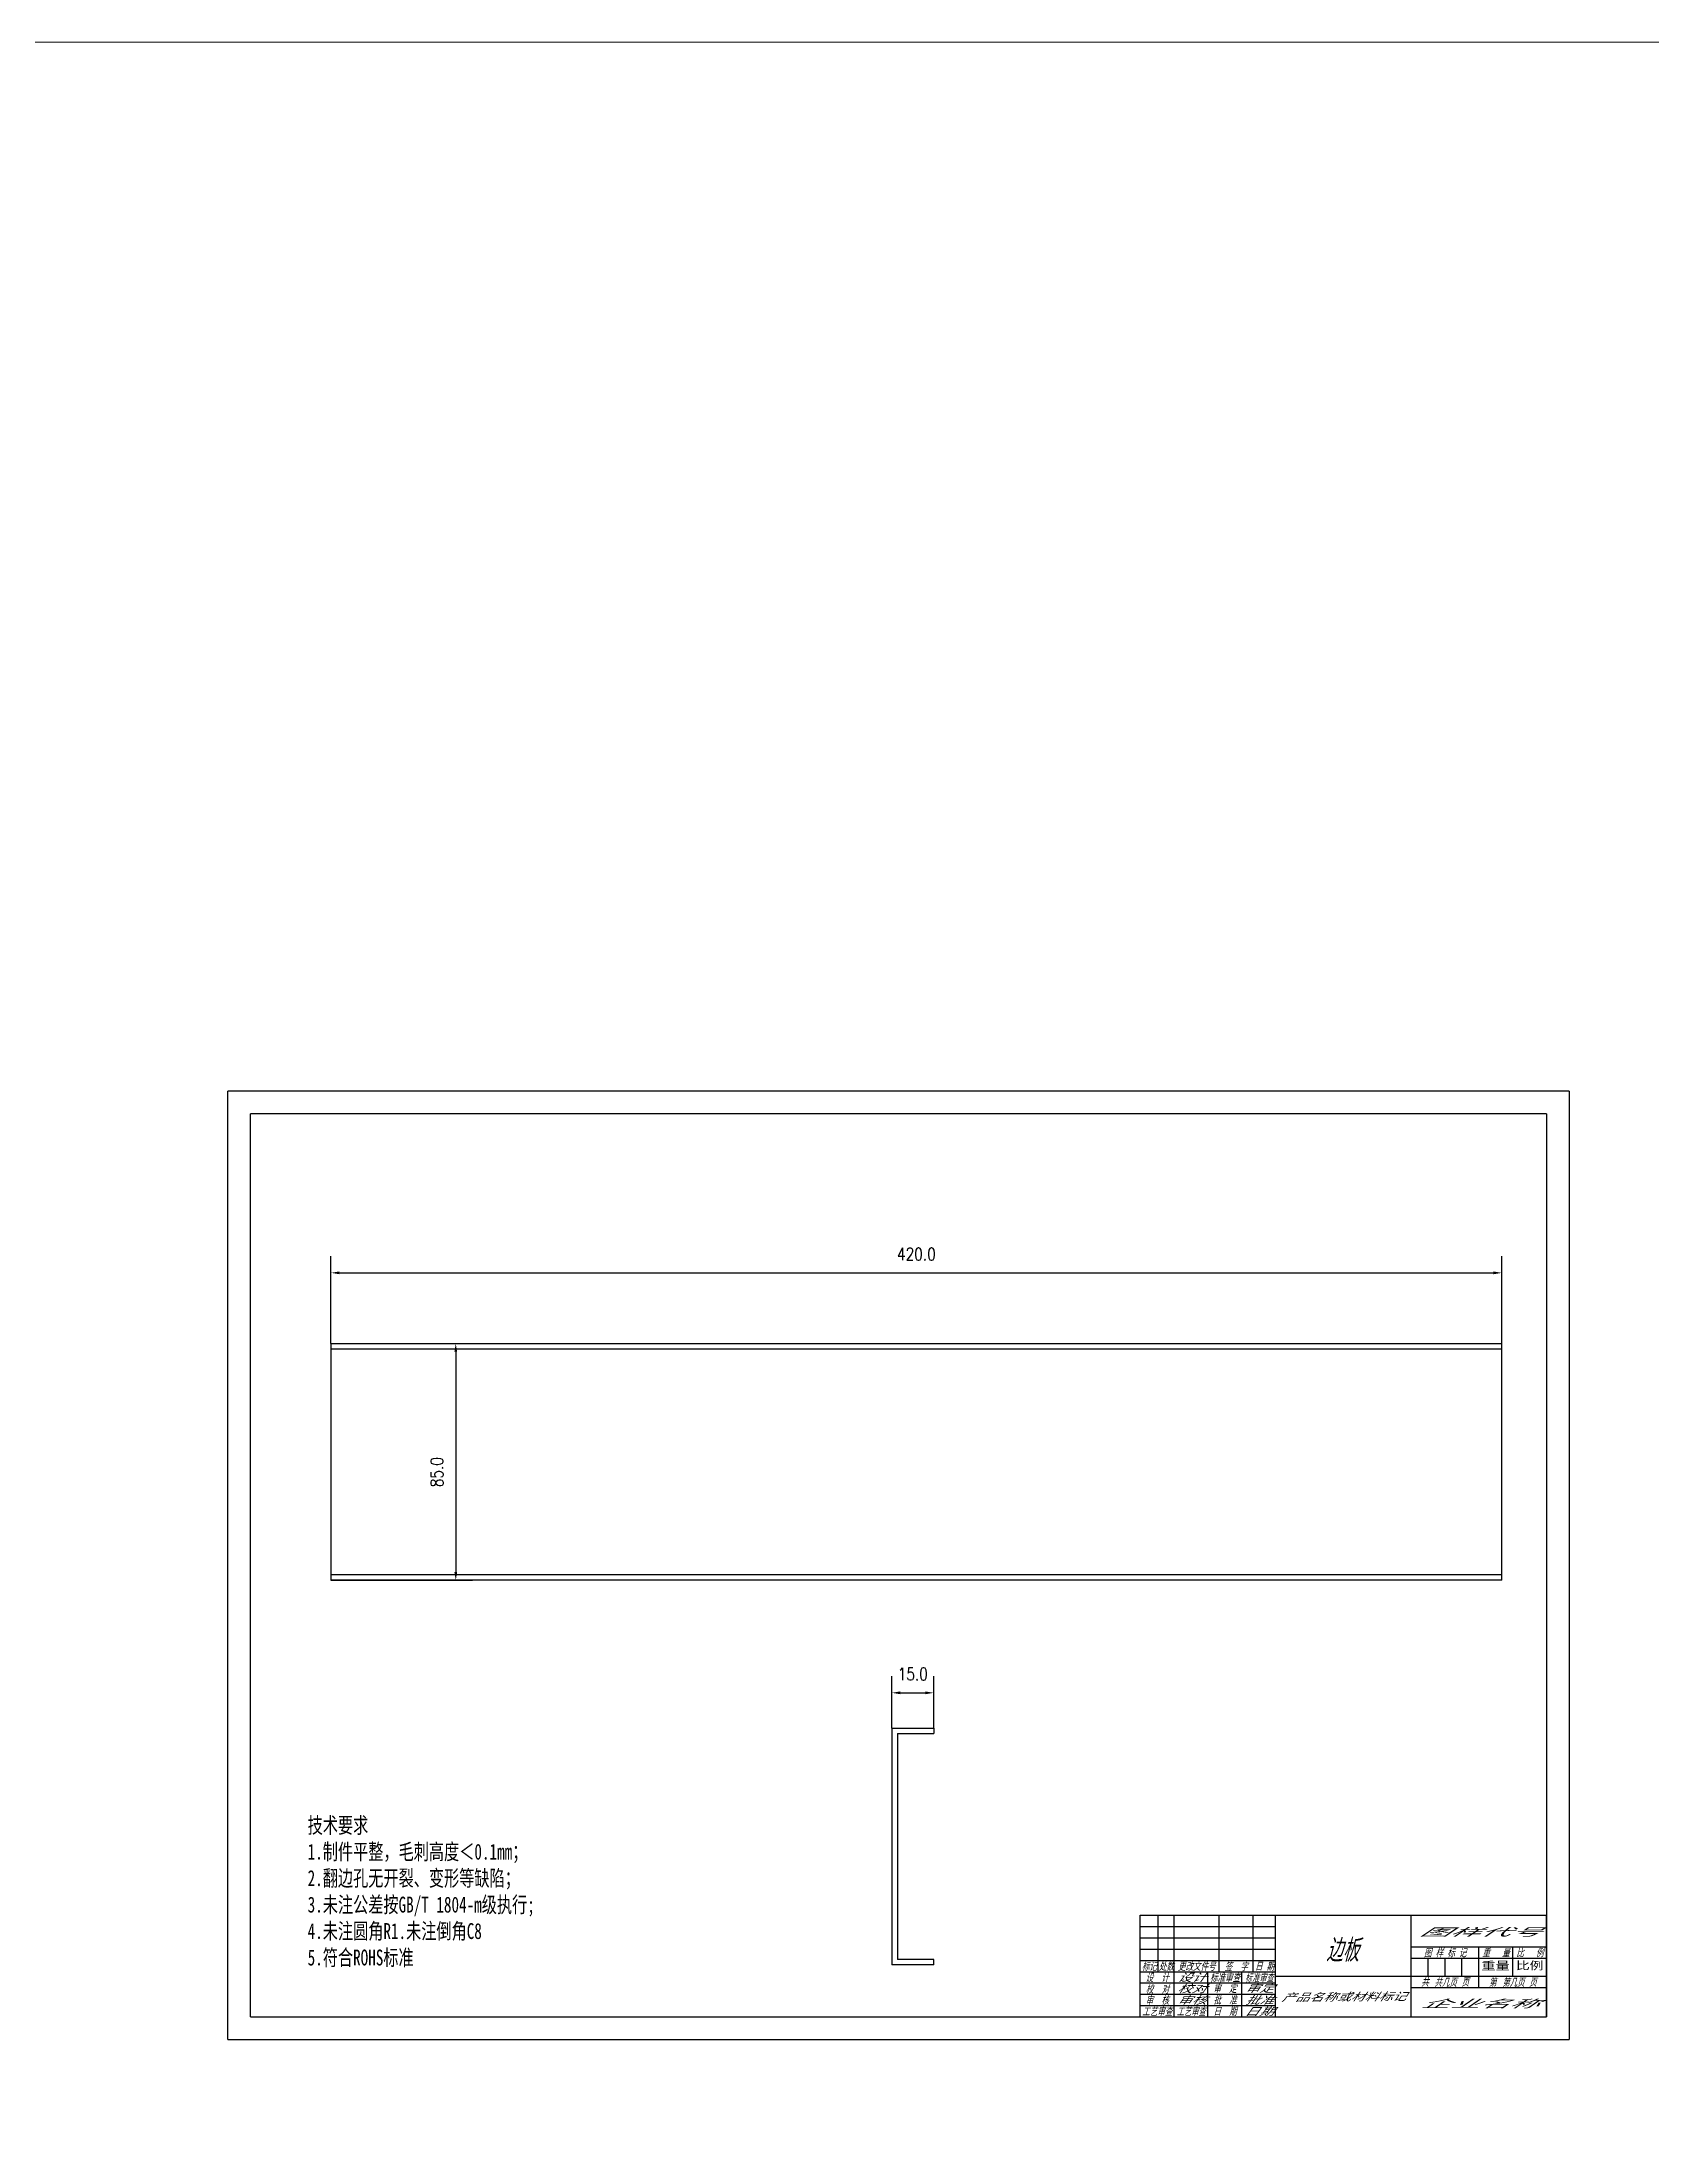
# Model space of a CAD drawing. Header units: millimetres. Extents: x -8604 to -3995, y 3123 to 6155.
# Drawn here: x -5702 to -5125, y 5402 to 6155 of the extents above; entities that cross this region are included whole.
import ezdxf
from ezdxf.enums import TextEntityAlignment as Align

# ---------------------------------------------------------------- set-up
doc = ezdxf.new("R2010")
doc.units = ezdxf.units.MM
doc.layers.get('DEFPOINTS').update_dxf_attribs({"color": 30})
for name, color, linetype in [('1轮廓实线层', 7, 'Continuous'), ('2细线层', 4, 'Continuous'), ('6文字层', 3, 'Continuous'), ('图框层', 7, 'Continuous'), ('标注', 1, 'Continuous')]:
    doc.layers.add(name, color=color, linetype=linetype)
doc.layers.add('尺寸标注', color=1, linetype='Continuous', lineweight=15)
doc.styles.add('gbeitc 3.5', font='gbeitc.shx', dxfattribs={"height": 7, "bigfont": 'gbcbig.shx'})
doc.styles.add('PC_TEXTSTYLE', font='isocp.shx', dxfattribs={"width": 0.8, "bigfont": 'hzfs.shx'})
doc.styles.add('TH_GBDIM', font='romans.shx', dxfattribs={"width": 0.8, "bigfont": 'gbcbig.shx'})
doc.styles.add('一比二', font='', dxfattribs={"width": 0.7, "height": 6})
doc.styles.get('一比二').set_extended_font_data('SimSun')
doc.dimstyles.new('TH_GBDIM', dxfattribs={"dimscale": 3, "dimtxt": 3.5, "dimasz": 2.5, "dimexe": 2, "dimexo": 0, "dimgap": 1.5, "dimtad": 1, "dimdec": 1, "dimzin": 0, "dimdsep": 46, "dimtxsty": 'TH_GBDIM', "dimcen": 2.5, "dimclrd": 130, "dimclre": 130, "dimclrt": 3, "dimadec": 0, "dimazin": 0, "dimtfac": 0.714286, "dimtdec": 1, "dimtmove": 0, "dimatfit": 3, "dimfxl": 1, "dimtzin": 0, "dimlwd": -1, "dimlwe": -1, "dimarcsym": 0})

# ---------------------------------------------------------------- blocks, each defined once
blk = doc.blocks.new('*D1870')
at = {"color": 130, "transparency": 16777216}
for p, q in [((-5598.62, 5688.26), (-5547.86, 5688.26)), ((-5553.86, 5685.26), (-5553.86, 5606.26)), ((-5598.62, 5603.26), (-5547.86, 5603.26))]:
    blk.add_line(p, q, dxfattribs=at)
for points in [[(-5554.36, 5685.26), (-5553.36, 5685.26), (-5553.86, 5688.26)], [(-5554.36, 5606.26), (-5553.36, 5606.26), (-5553.86, 5603.26)]]:
    blk.add_solid(points, dxfattribs=at)
at = {"layer": 'DEFPOINTS', "color": 0, "transparency": 16777216}
for p in [(-5598.62, 5688.26), (-5598.62, 5603.26), (-5553.86, 5603.26)]:
    blk.add_point(p, dxfattribs=at)
at = {"color": 3, "transparency": 16777216, "insert": (-5560.61, 5642.08), "char_height": 4.5, "attachment_point": 5, "rotation": 90, "style": 'TH_GBDIM'}
blk.add_mtext('85.0', dxfattribs=at)
blk = doc.blocks.new('*D1871')
at = {"color": 130, "transparency": 16777216}
for p, q in [((-5598.62, 5688.26), (-5598.62, 5719.58)), ((-5178.62, 5688.26), (-5178.62, 5719.58)), ((-5595.62, 5713.58), (-5181.62, 5713.58))]:
    blk.add_line(p, q, dxfattribs=at)
for points in [[(-5595.62, 5714.08), (-5595.62, 5713.08), (-5598.62, 5713.58)], [(-5181.62, 5714.08), (-5181.62, 5713.08), (-5178.62, 5713.58)]]:
    blk.add_solid(points, dxfattribs=at)
at = {"layer": 'DEFPOINTS', "color": 0, "transparency": 16777216}
for p in [(-5178.62, 5713.58), (-5598.62, 5688.26), (-5178.62, 5688.26)]:
    blk.add_point(p, dxfattribs=at)
at = {"color": 3, "transparency": 16777216, "insert": (-5388.62, 5720.33), "char_height": 4.5, "attachment_point": 5, "style": 'TH_GBDIM'}
blk.add_mtext('420.0', dxfattribs=at)
blk = doc.blocks.new('*D1872')
at = {"color": 130, "transparency": 16777216}
for p, q in [((-5397.41, 5550.26), (-5397.41, 5568.9)), ((-5382.41, 5550.26), (-5382.41, 5568.9)), ((-5394.41, 5562.9), (-5385.41, 5562.9))]:
    blk.add_line(p, q, dxfattribs=at)
for points in [[(-5394.41, 5563.4), (-5394.41, 5562.4), (-5397.41, 5562.9)], [(-5385.41, 5563.4), (-5385.41, 5562.4), (-5382.41, 5562.9)]]:
    blk.add_solid(points, dxfattribs=at)
at = {"layer": 'DEFPOINTS', "color": 0, "transparency": 16777216}
for p in [(-5382.41, 5562.9), (-5397.41, 5550.26), (-5382.41, 5550.26)]:
    blk.add_point(p, dxfattribs=at)
at = {"color": 3, "transparency": 16777216, "insert": (-5389.91, 5569.65), "char_height": 4.5, "attachment_point": 5, "style": 'TH_GBDIM'}
blk.add_mtext('15.0', dxfattribs=at)

msp = doc.modelspace()

# ---------------------------------------------------------------- linework, layer by layer
at = {"color": 7, "linetype": 'Continuous', "lineweight": 25}
for p, q in [((-5598.62, 5688.26), (-5178.62, 5688.26)), ((-5598.62, 5688.26), (-5598.62, 5603.26)), ((-5598.62, 5686.26), (-5178.62, 5686.26)), ((-5178.62, 5603.26), (-5178.62, 5688.26)), ((-5178.62, 5605.26), (-5598.62, 5605.26)), ((-5178.62, 5603.26), (-5598.62, 5603.26)), ((-5397.41, 5550.26), (-5397.41, 5465.26)), ((-5397.41, 5550.26), (-5382.41, 5550.26)), ((-5395.41, 5548.26), (-5395.41, 5467.26)), ((-5395.41, 5548.26), (-5382.41, 5548.26)), ((-5382.41, 5550.26), (-5382.41, 5548.26)), ((-5382.41, 5465.26), (-5397.41, 5465.26)), ((-5382.41, 5467.26), (-5395.41, 5467.26)), ((-5382.41, 5465.26), (-5382.41, 5467.26))]:
    msp.add_line(p, q, dxfattribs=at)
at = {"layer": '1轮廓实线层'}
for p, q in [((-5308.34, 5446.65), (-5308.34, 5483.1)), ((-5308.34, 5446.65), (-5308.34, 5483.1)), ((-5308.34, 5483.1), (-5162.54, 5483.1)), ((-5301.86, 5462.85), (-5301.86, 5483.1)), ((-5296.19, 5462.85), (-5296.19, 5483.1)), ((-5279.99, 5462.85), (-5279.99, 5483.1)), ((-5267.84, 5462.85), (-5267.84, 5483.1)), ((-5211.14, 5471.76), (-5162.54, 5471.76)), ((-5174.69, 5461.23), (-5174.69, 5471.76)), ((-5308.34, 5466.9), (-5259.74, 5466.9)), ((-5308.34, 5462.85), (-5259.74, 5462.85)), ((-5296.19, 5446.65), (-5296.19, 5462.85)), ((-5271.89, 5446.65), (-5271.89, 5462.85)), ((-5211.14, 5467.71), (-5162.54, 5467.71)), ((-5259.74, 5461.23), (-5162.54, 5461.23)), ((-5211.14, 5457.18), (-5162.54, 5457.18)), ((-5308.34, 5446.65), (-5162.54, 5446.65))]:
    msp.add_line(p, q, dxfattribs=at)
at = {"layer": '2细线层'}
for p, q in [((-5635.58, 5438.55), (-5635.58, 5778.75)), ((-5154.44, 5778.75), (-5635.58, 5778.75)), ((-5154.44, 5778.75), (-5154.44, 5438.55)), ((-5308.34, 5479.05), (-5259.74, 5479.05)), ((-5308.34, 5458.8), (-5259.74, 5458.8)), ((-5308.34, 5454.75), (-5259.74, 5454.75)), ((-5308.34, 5450.7), (-5259.74, 5450.7)), ((-5635.58, 5438.55), (-5154.44, 5438.55))]:
    msp.add_line(p, q, dxfattribs=at)
at = {"layer": '2细线层', "color": 75}
for p, q in [((-5205.06, 5461.23), (-5205.06, 5467.71)), ((-5198.99, 5461.23), (-5198.99, 5467.71)), ((-5192.91, 5461.23), (-5192.91, 5467.71))]:
    msp.add_line(p, q, dxfattribs=at)
at = {"layer": '6文字层'}
for p, q in [((-5259.74, 5446.65), (-5259.74, 5483.1)), ((-5211.14, 5446.65), (-5211.14, 5483.1)), ((-5308.34, 5475), (-5259.74, 5475)), ((-5308.34, 5470.95), (-5259.74, 5470.95)), ((-5186.84, 5457.18), (-5186.84, 5471.76)), ((-5284.04, 5446.65), (-5284.04, 5462.85))]:
    msp.add_line(p, q, dxfattribs=at)
at = {"layer": '图框层'}
for p, q in [((-5627.48, 5446.65), (-5627.48, 5770.65)), ((-5162.54, 5770.65), (-5627.48, 5770.65)), ((-5162.54, 5770.65), (-5162.54, 5446.65)), ((-5162.54, 5446.65), (-5162.54, 5483.1)), ((-5627.48, 5446.65), (-5162.54, 5446.65))]:
    msp.add_line(p, q, dxfattribs=at)
at = {"layer": '尺寸标注'}
msp.add_lwpolyline([(-8604.1, 6155.19), (-3995.01, 6155.19), (-3995.01, 3123.12), (-8604.1, 3123.12)], close=True, dxfattribs=at)

# ---------------------------------------------------------------- texts
at = {"layer": '6文字层', "style": 'gbeitc 3.5'}
for s, p in [(' 图 样 标 记 ', (-5198.99, 5469.74)), (' 重   量 ', (-5180.76, 5469.74)), (' 比   例 ', (-5168.61, 5469.74)), ('标记', (-5305.1, 5464.88)), ('处数', (-5299.02, 5464.88)), (' 更改文件号 ', (-5288.09, 5464.88)), (' 签  字 ', (-5273.92, 5464.77)), (' 日 期 ', (-5263.79, 5464.88)), (' 设  计 ', (-5302.26, 5460.83)), (' 校  对 ', (-5302.18, 5456.68)), ('标准审查', (-5277.96, 5460.83)), (' 审  定 ', (-5277.99, 5456.92)), ('共        页', (-5198.99, 5459.21)), ('第        页', (-5174.69, 5459.21)), ('工艺审查', (-5302.26, 5448.68)), (' 审  核 ', (-5302.26, 5452.73)), ('批  准', (-5277.91, 5452.81)), (' 日  期 ', (-5277.96, 5448.68))]:
    msp.add_text(s, height=2.7, dxfattribs=at).set_placement(p, align=Align.MIDDLE)
at = {"layer": '6文字层', "insert": (-5235.85, 5470.5), "char_height": 8.1, "width": 55.6147, "attachment_point": 5, "style": 'gbeitc 3.5'}
msp.add_mtext('边板', dxfattribs=at)
at = {"layer": '6文字层', "flags": 8}
for tag, height, style, width, p, p2 in [('图样代号', 2.7, 'gbeitc 3.5', 5.679585, (-5208.68, 5475.44), (-5165.38, 5475.44)), ('重量', 2.83, 'PC_TEXTSTYLE', 1.677923, (-5185.93, 5463.27), (-5175.78, 5463.27)), ('比例', 2.83, 'PC_TEXTSTYLE', 1.621993, (-5173.5, 5463.35), (-5163.69, 5463.35)), ('校对', 2.7, 'gbeitc 3.5', 2.71406, (-5295.19, 5455.14), (-5284.92, 5455.14)), ('设计', 2.7, 'gbeitc 3.5', 2.757485, (-5295.19, 5459.16), (-5284.92, 5459.16)), ('标准审查', 2.7, 'gbeitc 3.5', 1.324627, (-5270.75, 5459.06), (-5260.53, 5459.06)), ('审定', 2.7, 'gbeitc 3.5', 2.739657, (-5270.92, 5455.25), (-5260.64, 5455.25)), ('共几页', 2.7, 'gbeitc 3.5', 1.406257, (-5202.84, 5457.46), (-5194.84, 5457.46)), ('第几页', 2.7, 'gbeitc 3.5', 1.394065, (-5178.48, 5457.46), (-5170.56, 5457.46)), ('工艺审查', 2.7, 'gbeitc 3.5', 1.341797, (-5295.27, 5446.98), (-5284.92, 5446.98)), ('审核', 2.7, 'gbeitc 3.5', 2.73642, (-5295.27, 5451.01), (-5284.92, 5451.01)), ('批准', 2.7, 'gbeitc 3.5', 2.738856, (-5270.83, 5451.01), (-5260.64, 5451.01)), ('日期', 2.7, 'gbeitc 3.5', 2.844233, (-5271.14, 5446.98), (-5260.64, 5446.98)), ('企业名称', 2.7, 'gbeitc 3.5', 5.492466, (-5208.17, 5449.75), (-5165.97, 5449.75))]:
    msp.add_attdef(tag, text='', height=height, dxfattribs=dict(at, style=style, width=width)).set_placement(p, p2, align=Align.FIT)
at = {"layer": '6文字层', "style": 'gbeitc 3.5', "width": 2.547698, "flags": 8}
msp.add_attdef('产品名称或材料标记', text='', height=2.7, rotation=0.4655, dxfattribs=at).set_placement((-5257.83, 5451.99), (-5213.15, 5452.36), align=Align.FIT)
at = {"layer": '标注', "insert": (-5606.99, 5518.25), "char_height": 5.6956, "width": 149.9506, "attachment_point": 1, "style": '一比二'}
msp.add_mtext('{\\fSimSun|b0|i0|c134|p2;技术要求\\P}1.{\\fSimSun|b0|i0|c134|p2;制件平整，毛刺高度＜}0.1mm{\\fSimSun|b0|i0|c134|p2;；\\P}2.{\\fSimSun|b0|i0|c134|p2;翻边孔无开裂、变形等缺陷；\\P}3.{\\fSimSun|b0|i0|c134|p2;未注公差按}GB/T 1804-m{\\fSimSun|b0|i0|c134|p2;级执行};\\P4.{\\fSimSun|b0|i0|c134|p2;未注圆角}R1.{\\fSimSun|b0|i0|c134|p2;未注倒角}C8\\P5.{\\fSimSun|b0|i0|c134|p2;符合}ROHS{\\fSimSun|b0|i0|c134|p2;标准}', dxfattribs=at)

# ---------------------------------------------------------------- dimensions: what is measured, and where the dimension line sits
dim = msp.add_linear_dim(base=(-5178.62, 5713.58), p1=(-5598.62, 5688.26), p2=(-5178.62, 5688.26), dimstyle='TH_GBDIM', override={"dimtxt": 1.5, "dimasz": 1})
dim.commit()
dim.dimension.update_dxf_attribs({"geometry": '*D1871', "text_midpoint": (-5388.62, 5720.33)})
dim = msp.add_linear_dim(base=(-5553.86, 5603.26), p1=(-5598.62, 5688.26), p2=(-5598.62, 5603.26), angle=90, dimstyle='TH_GBDIM', override={"dimtxt": 1.5, "dimasz": 1})
dim.commit()
dim.dimension.update_dxf_attribs({"geometry": '*D1870', "text_midpoint": (-5553.86, 5642.08), "dimtype": 160})
dim = msp.add_linear_dim(base=(-5382.41, 5562.9), p1=(-5397.41, 5550.26), p2=(-5382.41, 5550.26), dimstyle='TH_GBDIM', override={"dimtxt": 1.5, "dimasz": 1})
dim.commit()
dim.dimension.update_dxf_attribs({"geometry": '*D1872', "text_midpoint": (-5389.91, 5562.9), "dimtype": 160})

doc.saveas('drawing.dxf')
